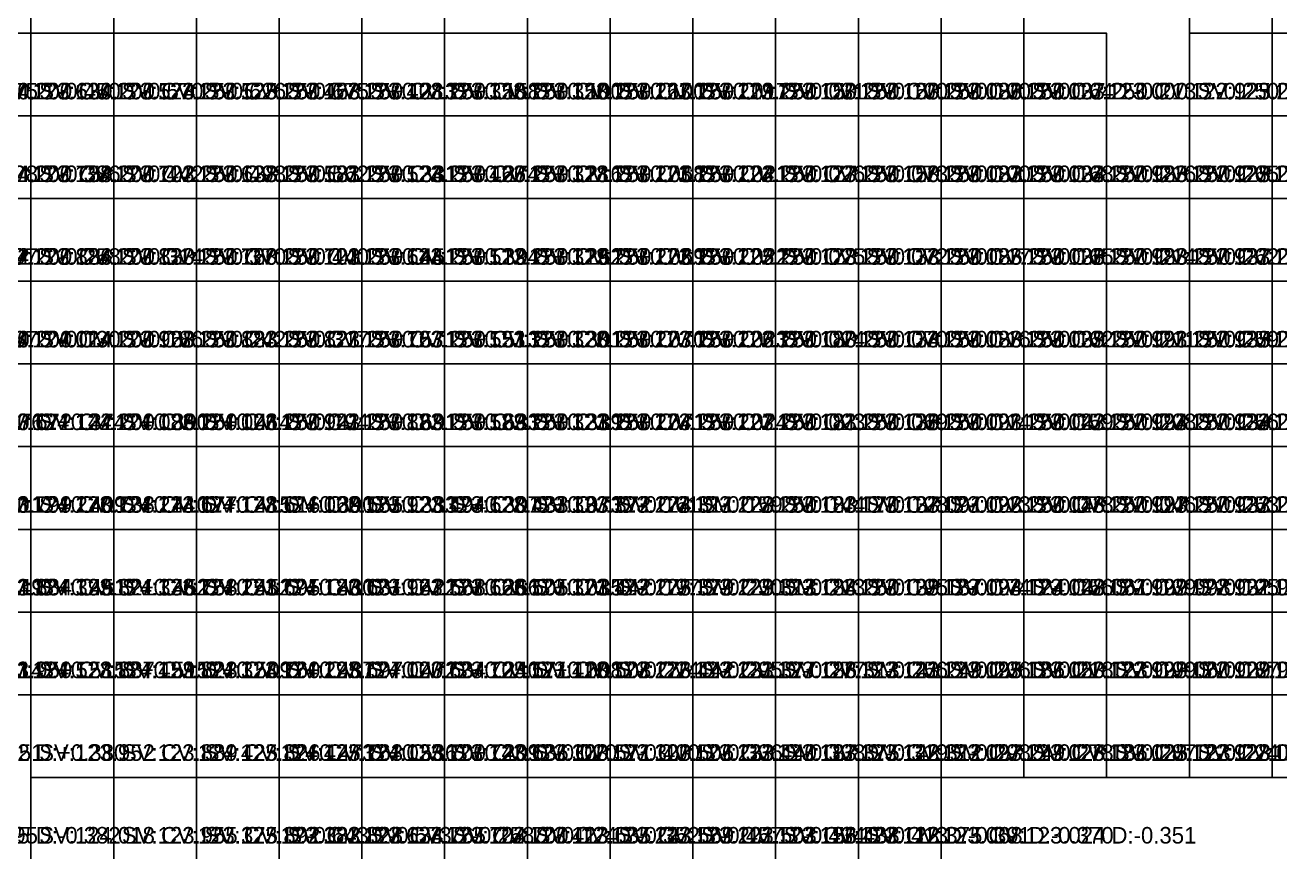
# Model space of a CAD drawing. Header units: metres. Extents: x 287857 to 287981, y 62957 to 63018.
# Drawn here: x 287953.85 to 287969.02, y 63000.93 to 63010.93 of the extents above; entities that cross this region are included whole.
import ezdxf

# ---------------------------------------------------------------- set-up
doc = ezdxf.new("R2010")
doc.units = ezdxf.units.M
for name, color, linetype, true_color in [('CORR-CUT', 7, 'Continuous', 0x3b82f6), ('CORR-DIFF-TXT', 7, 'Continuous', 0xffffff), ('CORR-FILL', 7, 'Continuous', 0xef4444)]:
    doc.layers.add(name, color=color, linetype=linetype, true_color=true_color)

msp = doc.modelspace()

# ---------------------------------------------------------------- linework, layer by layer
at = {"layer": 'CORR-CUT'}
for points in [[(287952.925, 63010.831, 124.2), (287953.925, 63010.831, 124.2), (287953.925, 63011.831, 124.2), (287952.925, 63011.831, 124.2), (287952.925, 63010.831, 124.2)], [(287953.925, 63010.831, 124.2), (287954.925, 63010.831, 124.2), (287954.925, 63011.831, 124.2), (287953.925, 63011.831, 124.2), (287953.925, 63010.831, 124.2)], [(287959.925, 63010.831, 123.25), (287960.925, 63010.831, 123.25), (287960.925, 63011.831, 123.25), (287959.925, 63011.831, 123.25), (287959.925, 63010.831, 123.25)], [(287960.925, 63010.831, 123.25), (287961.925, 63010.831, 123.25), (287961.925, 63011.831, 123.25), (287960.925, 63011.831, 123.25), (287960.925, 63010.831, 123.25)], [(287961.925, 63010.831, 123.25), (287962.925, 63010.831, 123.25), (287962.925, 63011.831, 123.25), (287961.925, 63011.831, 123.25), (287961.925, 63010.831, 123.25)], [(287962.925, 63010.831, 123.25), (287963.925, 63010.831, 123.25), (287963.925, 63011.831, 123.25), (287962.925, 63011.831, 123.25), (287962.925, 63010.831, 123.25)], [(287963.925, 63010.831, 123.25), (287964.925, 63010.831, 123.25), (287964.925, 63011.831, 123.25), (287963.925, 63011.831, 123.25), (287963.925, 63010.831, 123.25)], [(287964.925, 63010.831, 123.25), (287965.925, 63010.831, 123.25), (287965.925, 63011.831, 123.25), (287964.925, 63011.831, 123.25), (287964.925, 63010.831, 123.25)], [(287967.925, 63010.831, 123.25), (287968.925, 63010.831, 123.25), (287968.925, 63011.831, 123.25), (287967.925, 63011.831, 123.25), (287967.925, 63010.831, 123.25)], [(287968.925, 63010.831, 123.25), (287969.925, 63010.831, 123.25), (287969.925, 63011.831, 123.25), (287968.925, 63011.831, 123.25), (287968.925, 63010.831, 123.25)], [(287952.925, 63009.831, 124.2), (287953.925, 63009.831, 124.2), (287953.925, 63010.831, 124.2), (287952.925, 63010.831, 124.2), (287952.925, 63009.831, 124.2)], [(287953.925, 63009.831, 124.2), (287954.925, 63009.831, 124.2), (287954.925, 63010.831, 124.2), (287953.925, 63010.831, 124.2), (287953.925, 63009.831, 124.2)], [(287959.925, 63009.831, 123.25), (287960.925, 63009.831, 123.25), (287960.925, 63010.831, 123.25), (287959.925, 63010.831, 123.25), (287959.925, 63009.831, 123.25)], [(287960.925, 63009.831, 123.25), (287961.925, 63009.831, 123.25), (287961.925, 63010.831, 123.25), (287960.925, 63010.831, 123.25), (287960.925, 63009.831, 123.25)], [(287961.925, 63009.831, 123.25), (287962.925, 63009.831, 123.25), (287962.925, 63010.831, 123.25), (287961.925, 63010.831, 123.25), (287961.925, 63009.831, 123.25)], [(287962.925, 63009.831, 123.25), (287963.925, 63009.831, 123.25), (287963.925, 63010.831, 123.25), (287962.925, 63010.831, 123.25), (287962.925, 63009.831, 123.25)], [(287963.925, 63009.831, 123.25), (287964.925, 63009.831, 123.25), (287964.925, 63010.831, 123.25), (287963.925, 63010.831, 123.25), (287963.925, 63009.831, 123.25)], [(287964.925, 63009.831, 123.25), (287965.925, 63009.831, 123.25), (287965.925, 63010.831, 123.25), (287964.925, 63010.831, 123.25), (287964.925, 63009.831, 123.25)], [(287965.925, 63009.831, 123.25), (287966.925, 63009.831, 123.25), (287966.925, 63010.831, 123.25), (287965.925, 63010.831, 123.25), (287965.925, 63009.831, 123.25)], [(287967.925, 63009.831, 123.25), (287968.925, 63009.831, 123.25), (287968.925, 63010.831, 123.25), (287967.925, 63010.831, 123.25), (287967.925, 63009.831, 123.25)], [(287968.925, 63009.831, 123.25), (287969.925, 63009.831, 123.25), (287969.925, 63010.831, 123.25), (287968.925, 63010.831, 123.25), (287968.925, 63009.831, 123.25)], [(287952.925, 63008.831, 124.2), (287953.925, 63008.831, 124.2), (287953.925, 63009.831, 124.2), (287952.925, 63009.831, 124.2), (287952.925, 63008.831, 124.2)], [(287953.925, 63008.831, 124.2), (287954.925, 63008.831, 124.2), (287954.925, 63009.831, 124.2), (287953.925, 63009.831, 124.2), (287953.925, 63008.831, 124.2)], [(287959.925, 63008.831, 123.25), (287960.925, 63008.831, 123.25), (287960.925, 63009.831, 123.25), (287959.925, 63009.831, 123.25), (287959.925, 63008.831, 123.25)], [(287960.925, 63008.831, 123.25), (287961.925, 63008.831, 123.25), (287961.925, 63009.831, 123.25), (287960.925, 63009.831, 123.25), (287960.925, 63008.831, 123.25)], [(287961.925, 63008.831, 123.25), (287962.925, 63008.831, 123.25), (287962.925, 63009.831, 123.25), (287961.925, 63009.831, 123.25), (287961.925, 63008.831, 123.25)], [(287962.925, 63008.831, 123.25), (287963.925, 63008.831, 123.25), (287963.925, 63009.831, 123.25), (287962.925, 63009.831, 123.25), (287962.925, 63008.831, 123.25)], [(287963.925, 63008.831, 123.25), (287964.925, 63008.831, 123.25), (287964.925, 63009.831, 123.25), (287963.925, 63009.831, 123.25), (287963.925, 63008.831, 123.25)], [(287964.925, 63008.831, 123.25), (287965.925, 63008.831, 123.25), (287965.925, 63009.831, 123.25), (287964.925, 63009.831, 123.25), (287964.925, 63008.831, 123.25)], [(287965.925, 63008.831, 123.25), (287966.925, 63008.831, 123.25), (287966.925, 63009.831, 123.25), (287965.925, 63009.831, 123.25), (287965.925, 63008.831, 123.25)], [(287966.925, 63008.831, 123.25), (287967.925, 63008.831, 123.25), (287967.925, 63009.831, 123.25), (287966.925, 63009.831, 123.25), (287966.925, 63008.831, 123.25)], [(287967.925, 63008.831, 123.25), (287968.925, 63008.831, 123.25), (287968.925, 63009.831, 123.25), (287967.925, 63009.831, 123.25), (287967.925, 63008.831, 123.25)], [(287968.925, 63008.831, 123.25), (287969.925, 63008.831, 123.25), (287969.925, 63009.831, 123.25), (287968.925, 63009.831, 123.25), (287968.925, 63008.831, 123.25)], [(287952.925, 63007.831, 124.2), (287953.925, 63007.831, 124.2), (287953.925, 63008.831, 124.2), (287952.925, 63008.831, 124.2), (287952.925, 63007.831, 124.2)], [(287953.925, 63007.831, 124.2), (287954.925, 63007.831, 124.2), (287954.925, 63008.831, 124.2), (287953.925, 63008.831, 124.2), (287953.925, 63007.831, 124.2)], [(287959.925, 63007.831, 123.25), (287960.925, 63007.831, 123.25), (287960.925, 63008.831, 123.25), (287959.925, 63008.831, 123.25), (287959.925, 63007.831, 123.25)], [(287960.925, 63007.831, 123.25), (287961.925, 63007.831, 123.25), (287961.925, 63008.831, 123.25), (287960.925, 63008.831, 123.25), (287960.925, 63007.831, 123.25)], [(287961.925, 63007.831, 123.25), (287962.925, 63007.831, 123.25), (287962.925, 63008.831, 123.25), (287961.925, 63008.831, 123.25), (287961.925, 63007.831, 123.25)], [(287962.925, 63007.831, 123.25), (287963.925, 63007.831, 123.25), (287963.925, 63008.831, 123.25), (287962.925, 63008.831, 123.25), (287962.925, 63007.831, 123.25)], [(287963.925, 63007.831, 123.25), (287964.925, 63007.831, 123.25), (287964.925, 63008.831, 123.25), (287963.925, 63008.831, 123.25), (287963.925, 63007.831, 123.25)], [(287964.925, 63007.831, 123.25), (287965.925, 63007.831, 123.25), (287965.925, 63008.831, 123.25), (287964.925, 63008.831, 123.25), (287964.925, 63007.831, 123.25)], [(287965.925, 63007.831, 123.25), (287966.925, 63007.831, 123.25), (287966.925, 63008.831, 123.25), (287965.925, 63008.831, 123.25), (287965.925, 63007.831, 123.25)], [(287966.925, 63007.831, 123.25), (287967.925, 63007.831, 123.25), (287967.925, 63008.831, 123.25), (287966.925, 63008.831, 123.25), (287966.925, 63007.831, 123.25)], [(287967.925, 63007.831, 123.25), (287968.925, 63007.831, 123.25), (287968.925, 63008.831, 123.25), (287967.925, 63008.831, 123.25), (287967.925, 63007.831, 123.25)], [(287968.925, 63007.831, 123.25), (287969.925, 63007.831, 123.25), (287969.925, 63008.831, 123.25), (287968.925, 63008.831, 123.25), (287968.925, 63007.831, 123.25)], [(287952.925, 63006.831, 124.2), (287953.925, 63006.831, 124.2), (287953.925, 63007.831, 124.2), (287952.925, 63007.831, 124.2), (287952.925, 63006.831, 124.2)], [(287953.925, 63006.831, 124.2), (287954.925, 63006.831, 124.2), (287954.925, 63007.831, 124.2), (287953.925, 63007.831, 124.2), (287953.925, 63006.831, 124.2)], [(287959.925, 63006.831, 123.25), (287960.925, 63006.831, 123.25), (287960.925, 63007.831, 123.25), (287959.925, 63007.831, 123.25), (287959.925, 63006.831, 123.25)], [(287960.925, 63006.831, 123.25), (287961.925, 63006.831, 123.25), (287961.925, 63007.831, 123.25), (287960.925, 63007.831, 123.25), (287960.925, 63006.831, 123.25)], [(287961.925, 63006.831, 123.25), (287962.925, 63006.831, 123.25), (287962.925, 63007.831, 123.25), (287961.925, 63007.831, 123.25), (287961.925, 63006.831, 123.25)], [(287962.925, 63006.831, 123.25), (287963.925, 63006.831, 123.25), (287963.925, 63007.831, 123.25), (287962.925, 63007.831, 123.25), (287962.925, 63006.831, 123.25)], [(287963.925, 63006.831, 123.25), (287964.925, 63006.831, 123.25), (287964.925, 63007.831, 123.25), (287963.925, 63007.831, 123.25), (287963.925, 63006.831, 123.25)], [(287964.925, 63006.831, 123.25), (287965.925, 63006.831, 123.25), (287965.925, 63007.831, 123.25), (287964.925, 63007.831, 123.25), (287964.925, 63006.831, 123.25)], [(287965.925, 63006.831, 123.25), (287966.925, 63006.831, 123.25), (287966.925, 63007.831, 123.25), (287965.925, 63007.831, 123.25), (287965.925, 63006.831, 123.25)], [(287966.925, 63006.831, 123.25), (287967.925, 63006.831, 123.25), (287967.925, 63007.831, 123.25), (287966.925, 63007.831, 123.25), (287966.925, 63006.831, 123.25)], [(287967.925, 63006.831, 123.25), (287968.925, 63006.831, 123.25), (287968.925, 63007.831, 123.25), (287967.925, 63007.831, 123.25), (287967.925, 63006.831, 123.25)], [(287968.925, 63006.831, 123.25), (287969.925, 63006.831, 123.25), (287969.925, 63007.831, 123.25), (287968.925, 63007.831, 123.25), (287968.925, 63006.831, 123.25)], [(287953.925, 63005.831, 124.2), (287954.925, 63005.831, 124.2), (287954.925, 63006.831, 124.2), (287953.925, 63006.831, 124.2), (287953.925, 63005.831, 124.2)], [(287959.925, 63005.831, 123.25), (287960.925, 63005.831, 123.25), (287960.925, 63006.831, 123.25), (287959.925, 63006.831, 123.25), (287959.925, 63005.831, 123.25)], [(287960.925, 63005.831, 123.25), (287961.925, 63005.831, 123.25), (287961.925, 63006.831, 123.25), (287960.925, 63006.831, 123.25), (287960.925, 63005.831, 123.25)], [(287961.925, 63005.831, 123.25), (287962.925, 63005.831, 123.25), (287962.925, 63006.831, 123.25), (287961.925, 63006.831, 123.25), (287961.925, 63005.831, 123.25)], [(287962.925, 63005.831, 123.25), (287963.925, 63005.831, 123.25), (287963.925, 63006.831, 123.25), (287962.925, 63006.831, 123.25), (287962.925, 63005.831, 123.25)], [(287963.925, 63005.831, 123.25), (287964.925, 63005.831, 123.25), (287964.925, 63006.831, 123.25), (287963.925, 63006.831, 123.25), (287963.925, 63005.831, 123.25)], [(287964.925, 63005.831, 123.25), (287965.925, 63005.831, 123.25), (287965.925, 63006.831, 123.25), (287964.925, 63006.831, 123.25), (287964.925, 63005.831, 123.25)], [(287965.925, 63005.831, 123.25), (287966.925, 63005.831, 123.25), (287966.925, 63006.831, 123.25), (287965.925, 63006.831, 123.25), (287965.925, 63005.831, 123.25)], [(287966.925, 63005.831, 123.25), (287967.925, 63005.831, 123.25), (287967.925, 63006.831, 123.25), (287966.925, 63006.831, 123.25), (287966.925, 63005.831, 123.25)], [(287967.925, 63005.831, 123.25), (287968.925, 63005.831, 123.25), (287968.925, 63006.831, 123.25), (287967.925, 63006.831, 123.25), (287967.925, 63005.831, 123.25)], [(287968.925, 63005.831, 123.25), (287969.925, 63005.831, 123.25), (287969.925, 63006.831, 123.25), (287968.925, 63006.831, 123.25), (287968.925, 63005.831, 123.25)], [(287957.925, 63004.831, 123.494), (287958.925, 63004.831, 123.494), (287958.925, 63005.831, 123.494), (287957.925, 63005.831, 123.494), (287957.925, 63004.831, 123.494)], [(287958.925, 63004.831, 123.433), (287959.925, 63004.831, 123.433), (287959.925, 63005.831, 123.433), (287958.925, 63005.831, 123.433), (287958.925, 63004.831, 123.433)], [(287959.925, 63004.831, 123.372), (287960.925, 63004.831, 123.372), (287960.925, 63005.831, 123.372), (287959.925, 63005.831, 123.372), (287959.925, 63004.831, 123.372)], [(287960.925, 63004.831, 123.311), (287961.925, 63004.831, 123.311), (287961.925, 63005.831, 123.311), (287960.925, 63005.831, 123.311), (287960.925, 63004.831, 123.311)], [(287961.925, 63004.831, 123.25), (287962.925, 63004.831, 123.25), (287962.925, 63005.831, 123.25), (287961.925, 63005.831, 123.25), (287961.925, 63004.831, 123.25)], [(287962.925, 63004.831, 123.17), (287963.925, 63004.831, 123.17), (287963.925, 63005.831, 123.17), (287962.925, 63005.831, 123.17), (287962.925, 63004.831, 123.17)], [(287963.925, 63004.831, 123.091), (287964.925, 63004.831, 123.091), (287964.925, 63005.831, 123.091), (287963.925, 63005.831, 123.091), (287963.925, 63004.831, 123.091)], [(287964.925, 63004.831, 123.25), (287965.925, 63004.831, 123.25), (287965.925, 63005.831, 123.25), (287964.925, 63005.831, 123.25), (287964.925, 63004.831, 123.25)], [(287965.925, 63004.831, 123.25), (287966.925, 63004.831, 123.25), (287966.925, 63005.831, 123.25), (287965.925, 63005.831, 123.25), (287965.925, 63004.831, 123.25)], [(287966.925, 63004.831, 123.25), (287967.925, 63004.831, 123.25), (287967.925, 63005.831, 123.25), (287966.925, 63005.831, 123.25), (287966.925, 63004.831, 123.25)], [(287967.925, 63004.831, 123.25), (287968.925, 63004.831, 123.25), (287968.925, 63005.831, 123.25), (287967.925, 63005.831, 123.25), (287967.925, 63004.831, 123.25)], [(287968.925, 63004.831, 123.25), (287969.925, 63004.831, 123.25), (287969.925, 63005.831, 123.25), (287968.925, 63005.831, 123.25), (287968.925, 63004.831, 123.25)], [(287957.925, 63003.831, 123.568), (287958.925, 63003.831, 123.568), (287958.925, 63004.831, 123.568), (287957.925, 63004.831, 123.568), (287957.925, 63003.831, 123.568)], [(287958.925, 63003.831, 123.505), (287959.925, 63003.831, 123.505), (287959.925, 63004.831, 123.505), (287958.925, 63004.831, 123.505), (287958.925, 63003.831, 123.505)], [(287959.925, 63003.831, 123.442), (287960.925, 63003.831, 123.442), (287960.925, 63004.831, 123.442), (287959.925, 63004.831, 123.442), (287959.925, 63003.831, 123.442)], [(287960.925, 63003.831, 123.379), (287961.925, 63003.831, 123.379), (287961.925, 63004.831, 123.379), (287960.925, 63004.831, 123.379), (287960.925, 63003.831, 123.379)], [(287961.925, 63003.831, 123.313), (287962.925, 63003.831, 123.313), (287962.925, 63004.831, 123.313), (287961.925, 63004.831, 123.313), (287961.925, 63003.831, 123.313)], [(287962.925, 63003.831, 123.25), (287963.925, 63003.831, 123.25), (287963.925, 63004.831, 123.25), (287962.925, 63004.831, 123.25), (287962.925, 63003.831, 123.25)], [(287963.925, 63003.831, 123.187), (287964.925, 63003.831, 123.187), (287964.925, 63004.831, 123.187), (287963.925, 63004.831, 123.187), (287963.925, 63003.831, 123.187)], [(287964.925, 63003.831, 123.124), (287965.925, 63003.831, 123.124), (287965.925, 63004.831, 123.124), (287964.925, 63004.831, 123.124), (287964.925, 63003.831, 123.124)], [(287965.925, 63003.831, 123.061), (287966.925, 63003.831, 123.061), (287966.925, 63004.831, 123.061), (287965.925, 63004.831, 123.061), (287965.925, 63003.831, 123.061)], [(287966.925, 63003.831, 122.998), (287967.925, 63003.831, 122.998), (287967.925, 63004.831, 122.998), (287966.925, 63004.831, 122.998), (287966.925, 63003.831, 122.998)], [(287967.925, 63003.831, 122.934), (287968.925, 63003.831, 122.934), (287968.925, 63004.831, 122.934), (287967.925, 63004.831, 122.934), (287967.925, 63003.831, 122.934)], [(287968.925, 63003.831, 122.871), (287969.925, 63003.831, 122.871), (287969.925, 63004.831, 122.871), (287968.925, 63004.831, 122.871), (287968.925, 63003.831, 122.871)], [(287957.925, 63002.831, 123.634), (287958.925, 63002.831, 123.634), (287958.925, 63003.831, 123.634), (287957.925, 63003.831, 123.634), (287957.925, 63002.831, 123.634)], [(287958.925, 63002.831, 123.571), (287959.925, 63002.831, 123.571), (287959.925, 63003.831, 123.571), (287958.925, 63003.831, 123.571), (287958.925, 63002.831, 123.571)], [(287959.925, 63002.831, 123.508), (287960.925, 63002.831, 123.508), (287960.925, 63003.831, 123.508), (287959.925, 63003.831, 123.508), (287959.925, 63002.831, 123.508)], [(287960.925, 63002.831, 123.442), (287961.925, 63002.831, 123.442), (287961.925, 63003.831, 123.442), (287960.925, 63003.831, 123.442), (287960.925, 63002.831, 123.442)], [(287961.925, 63002.831, 123.377), (287962.925, 63002.831, 123.377), (287962.925, 63003.831, 123.377), (287961.925, 63003.831, 123.377), (287961.925, 63002.831, 123.377)], [(287962.925, 63002.831, 123.313), (287963.925, 63002.831, 123.313), (287963.925, 63003.831, 123.313), (287962.925, 63003.831, 123.313), (287962.925, 63002.831, 123.313)], [(287963.925, 63002.831, 123.249), (287964.925, 63002.831, 123.249), (287964.925, 63003.831, 123.249), (287963.925, 63003.831, 123.249), (287963.925, 63002.831, 123.249)], [(287964.925, 63002.831, 123.186), (287965.925, 63002.831, 123.186), (287965.925, 63003.831, 123.186), (287964.925, 63003.831, 123.186), (287964.925, 63002.831, 123.186)], [(287965.925, 63002.831, 123.123), (287966.925, 63002.831, 123.123), (287966.925, 63003.831, 123.123), (287965.925, 63003.831, 123.123), (287965.925, 63002.831, 123.123)], [(287966.925, 63002.831, 123.06), (287967.925, 63002.831, 123.06), (287967.925, 63003.831, 123.06), (287966.925, 63003.831, 123.06), (287966.925, 63002.831, 123.06)], [(287967.925, 63002.831, 122.997), (287968.925, 63002.831, 122.997), (287968.925, 63003.831, 122.997), (287967.925, 63003.831, 122.997), (287967.925, 63002.831, 122.997)], [(287968.925, 63002.831, 122.934), (287969.925, 63002.831, 122.934), (287969.925, 63003.831, 122.934), (287968.925, 63003.831, 122.934), (287968.925, 63002.831, 122.934)], [(287956.925, 63001.831, 123.763), (287957.925, 63001.831, 123.763), (287957.925, 63002.831, 123.763), (287956.925, 63002.831, 123.763), (287956.925, 63001.831, 123.763)], [(287957.925, 63001.831, 123.7), (287958.925, 63001.831, 123.7), (287958.925, 63002.831, 123.7), (287957.925, 63002.831, 123.7), (287957.925, 63001.831, 123.7)], [(287958.925, 63001.831, 123.636), (287959.925, 63001.831, 123.636), (287959.925, 63002.831, 123.636), (287958.925, 63002.831, 123.636), (287958.925, 63001.831, 123.636)], [(287959.925, 63001.831, 123.571), (287960.925, 63001.831, 123.571), (287960.925, 63002.831, 123.571), (287959.925, 63002.831, 123.571), (287959.925, 63001.831, 123.571)], [(287960.925, 63001.831, 123.506), (287961.925, 63001.831, 123.506), (287961.925, 63002.831, 123.506), (287960.925, 63002.831, 123.506), (287960.925, 63001.831, 123.506)], [(287961.925, 63001.831, 123.44), (287962.925, 63001.831, 123.44), (287962.925, 63002.831, 123.44), (287961.925, 63002.831, 123.44), (287961.925, 63001.831, 123.44)], [(287962.925, 63001.831, 123.375), (287963.925, 63001.831, 123.375), (287963.925, 63002.831, 123.375), (287962.925, 63002.831, 123.375), (287962.925, 63001.831, 123.375)], [(287963.925, 63001.831, 123.312), (287964.925, 63001.831, 123.312), (287964.925, 63002.831, 123.312), (287963.925, 63002.831, 123.312), (287963.925, 63001.831, 123.312)], [(287964.925, 63001.831, 123.249), (287965.925, 63001.831, 123.249), (287965.925, 63002.831, 123.249), (287964.925, 63002.831, 123.249), (287964.925, 63001.831, 123.249)], [(287965.925, 63001.831, 123.186), (287966.925, 63001.831, 123.186), (287966.925, 63002.831, 123.186), (287965.925, 63002.831, 123.186), (287965.925, 63001.831, 123.186)], [(287966.925, 63001.831, 123.123), (287967.925, 63001.831, 123.123), (287967.925, 63002.831, 123.123), (287966.925, 63002.831, 123.123), (287966.925, 63001.831, 123.123)], [(287967.925, 63001.831, 123.06), (287968.925, 63001.831, 123.06), (287968.925, 63002.831, 123.06), (287967.925, 63002.831, 123.06), (287967.925, 63001.831, 123.06)], [(287968.925, 63001.831, 122.997), (287969.925, 63001.831, 122.997), (287969.925, 63002.831, 122.997), (287968.925, 63002.831, 122.997), (287968.925, 63001.831, 122.997)], [(287953.925, 63000.831, 124.018), (287954.925, 63000.831, 124.018), (287954.925, 63001.831, 124.018), (287953.925, 63001.831, 124.018), (287953.925, 63000.831, 124.018)], [(287954.925, 63000.831, 123.955), (287955.925, 63000.831, 123.955), (287955.925, 63001.831, 123.955), (287954.925, 63001.831, 123.955), (287954.925, 63000.831, 123.955)], [(287955.925, 63000.831, 123.892), (287956.925, 63000.831, 123.892), (287956.925, 63001.831, 123.892), (287955.925, 63001.831, 123.892), (287955.925, 63000.831, 123.892)], [(287956.925, 63000.831, 123.828), (287957.925, 63000.831, 123.828), (287957.925, 63001.831, 123.828), (287956.925, 63001.831, 123.828), (287956.925, 63000.831, 123.828)], [(287957.925, 63000.831, 123.765), (287958.925, 63000.831, 123.765), (287958.925, 63001.831, 123.765), (287957.925, 63001.831, 123.765), (287957.925, 63000.831, 123.765)], [(287958.925, 63000.831, 123.7), (287959.925, 63000.831, 123.7), (287959.925, 63001.831, 123.7), (287958.925, 63001.831, 123.7), (287958.925, 63000.831, 123.7)], [(287959.925, 63000.831, 123.635), (287960.925, 63000.831, 123.635), (287960.925, 63001.831, 123.635), (287959.925, 63001.831, 123.635), (287959.925, 63000.831, 123.635)], [(287960.925, 63000.831, 123.569), (287961.925, 63000.831, 123.569), (287961.925, 63001.831, 123.569), (287960.925, 63001.831, 123.569), (287960.925, 63000.831, 123.569)], [(287961.925, 63000.831, 123.503), (287962.925, 63000.831, 123.503), (287962.925, 63001.831, 123.503), (287961.925, 63001.831, 123.503), (287961.925, 63000.831, 123.503)], [(287962.925, 63000.831, 123.438), (287963.925, 63000.831, 123.438), (287963.925, 63001.831, 123.438), (287962.925, 63001.831, 123.438), (287962.925, 63000.831, 123.438)], [(287963.925, 63000.831, 123.375), (287964.925, 63000.831, 123.375), (287964.925, 63001.831, 123.375), (287963.925, 63001.831, 123.375), (287963.925, 63000.831, 123.375)]]:
    msp.add_polyline3d(points, dxfattribs=at)
at = {"layer": 'CORR-FILL'}
for points in [[(287954.925, 63010.831, 123.25), (287955.925, 63010.831, 123.25), (287955.925, 63011.831, 123.25), (287954.925, 63011.831, 123.25), (287954.925, 63010.831, 123.25)], [(287955.925, 63010.831, 123.25), (287956.925, 63010.831, 123.25), (287956.925, 63011.831, 123.25), (287955.925, 63011.831, 123.25), (287955.925, 63010.831, 123.25)], [(287956.925, 63010.831, 123.25), (287957.925, 63010.831, 123.25), (287957.925, 63011.831, 123.25), (287956.925, 63011.831, 123.25), (287956.925, 63010.831, 123.25)], [(287957.925, 63010.831, 123.25), (287958.925, 63010.831, 123.25), (287958.925, 63011.831, 123.25), (287957.925, 63011.831, 123.25), (287957.925, 63010.831, 123.25)], [(287958.925, 63010.831, 123.25), (287959.925, 63010.831, 123.25), (287959.925, 63011.831, 123.25), (287958.925, 63011.831, 123.25), (287958.925, 63010.831, 123.25)], [(287954.925, 63009.831, 123.25), (287955.925, 63009.831, 123.25), (287955.925, 63010.831, 123.25), (287954.925, 63010.831, 123.25), (287954.925, 63009.831, 123.25)], [(287955.925, 63009.831, 123.25), (287956.925, 63009.831, 123.25), (287956.925, 63010.831, 123.25), (287955.925, 63010.831, 123.25), (287955.925, 63009.831, 123.25)], [(287956.925, 63009.831, 123.25), (287957.925, 63009.831, 123.25), (287957.925, 63010.831, 123.25), (287956.925, 63010.831, 123.25), (287956.925, 63009.831, 123.25)], [(287957.925, 63009.831, 123.25), (287958.925, 63009.831, 123.25), (287958.925, 63010.831, 123.25), (287957.925, 63010.831, 123.25), (287957.925, 63009.831, 123.25)], [(287958.925, 63009.831, 123.25), (287959.925, 63009.831, 123.25), (287959.925, 63010.831, 123.25), (287958.925, 63010.831, 123.25), (287958.925, 63009.831, 123.25)], [(287954.925, 63008.831, 123.25), (287955.925, 63008.831, 123.25), (287955.925, 63009.831, 123.25), (287954.925, 63009.831, 123.25), (287954.925, 63008.831, 123.25)], [(287955.925, 63008.831, 123.25), (287956.925, 63008.831, 123.25), (287956.925, 63009.831, 123.25), (287955.925, 63009.831, 123.25), (287955.925, 63008.831, 123.25)], [(287956.925, 63008.831, 123.25), (287957.925, 63008.831, 123.25), (287957.925, 63009.831, 123.25), (287956.925, 63009.831, 123.25), (287956.925, 63008.831, 123.25)], [(287957.925, 63008.831, 123.25), (287958.925, 63008.831, 123.25), (287958.925, 63009.831, 123.25), (287957.925, 63009.831, 123.25), (287957.925, 63008.831, 123.25)], [(287958.925, 63008.831, 123.25), (287959.925, 63008.831, 123.25), (287959.925, 63009.831, 123.25), (287958.925, 63009.831, 123.25), (287958.925, 63008.831, 123.25)], [(287954.925, 63007.831, 123.25), (287955.925, 63007.831, 123.25), (287955.925, 63008.831, 123.25), (287954.925, 63008.831, 123.25), (287954.925, 63007.831, 123.25)], [(287955.925, 63007.831, 123.25), (287956.925, 63007.831, 123.25), (287956.925, 63008.831, 123.25), (287955.925, 63008.831, 123.25), (287955.925, 63007.831, 123.25)], [(287956.925, 63007.831, 123.25), (287957.925, 63007.831, 123.25), (287957.925, 63008.831, 123.25), (287956.925, 63008.831, 123.25), (287956.925, 63007.831, 123.25)], [(287957.925, 63007.831, 123.25), (287958.925, 63007.831, 123.25), (287958.925, 63008.831, 123.25), (287957.925, 63008.831, 123.25), (287957.925, 63007.831, 123.25)], [(287958.925, 63007.831, 123.25), (287959.925, 63007.831, 123.25), (287959.925, 63008.831, 123.25), (287958.925, 63008.831, 123.25), (287958.925, 63007.831, 123.25)], [(287954.925, 63006.831, 123.25), (287955.925, 63006.831, 123.25), (287955.925, 63007.831, 123.25), (287954.925, 63007.831, 123.25), (287954.925, 63006.831, 123.25)], [(287955.925, 63006.831, 123.25), (287956.925, 63006.831, 123.25), (287956.925, 63007.831, 123.25), (287955.925, 63007.831, 123.25), (287955.925, 63006.831, 123.25)], [(287956.925, 63006.831, 123.25), (287957.925, 63006.831, 123.25), (287957.925, 63007.831, 123.25), (287956.925, 63007.831, 123.25), (287956.925, 63006.831, 123.25)], [(287957.925, 63006.831, 123.25), (287958.925, 63006.831, 123.25), (287958.925, 63007.831, 123.25), (287957.925, 63007.831, 123.25), (287957.925, 63006.831, 123.25)], [(287958.925, 63006.831, 123.25), (287959.925, 63006.831, 123.25), (287959.925, 63007.831, 123.25), (287958.925, 63007.831, 123.25), (287958.925, 63006.831, 123.25)], [(287952.925, 63005.831, 123.672), (287953.925, 63005.831, 123.672), (287953.925, 63006.831, 123.672), (287952.925, 63006.831, 123.672), (287952.925, 63005.831, 123.672)], [(287954.925, 63005.831, 123.25), (287955.925, 63005.831, 123.25), (287955.925, 63006.831, 123.25), (287954.925, 63006.831, 123.25), (287954.925, 63005.831, 123.25)], [(287955.925, 63005.831, 123.25), (287956.925, 63005.831, 123.25), (287956.925, 63006.831, 123.25), (287955.925, 63006.831, 123.25), (287955.925, 63005.831, 123.25)], [(287956.925, 63005.831, 123.25), (287957.925, 63005.831, 123.25), (287957.925, 63006.831, 123.25), (287956.925, 63006.831, 123.25), (287956.925, 63005.831, 123.25)], [(287957.925, 63005.831, 123.25), (287958.925, 63005.831, 123.25), (287958.925, 63006.831, 123.25), (287957.925, 63006.831, 123.25), (287957.925, 63005.831, 123.25)], [(287958.925, 63005.831, 123.25), (287959.925, 63005.831, 123.25), (287959.925, 63006.831, 123.25), (287958.925, 63006.831, 123.25), (287958.925, 63005.831, 123.25)], [(287952.925, 63004.831, 123.799), (287953.925, 63004.831, 123.799), (287953.925, 63005.831, 123.799), (287952.925, 63005.831, 123.799), (287952.925, 63004.831, 123.799)], [(287953.925, 63004.831, 123.738), (287954.925, 63004.831, 123.738), (287954.925, 63005.831, 123.738), (287953.925, 63005.831, 123.738), (287953.925, 63004.831, 123.738)], [(287954.925, 63004.831, 123.677), (287955.925, 63004.831, 123.677), (287955.925, 63005.831, 123.677), (287954.925, 63005.831, 123.677), (287954.925, 63004.831, 123.677)], [(287955.925, 63004.831, 123.616), (287956.925, 63004.831, 123.616), (287956.925, 63005.831, 123.616), (287955.925, 63005.831, 123.616), (287955.925, 63004.831, 123.616)], [(287956.925, 63004.831, 123.555), (287957.925, 63004.831, 123.555), (287957.925, 63005.831, 123.555), (287956.925, 63005.831, 123.555), (287956.925, 63004.831, 123.555)], [(287952.925, 63003.831, 123.884), (287953.925, 63003.831, 123.884), (287953.925, 63004.831, 123.884), (287952.925, 63004.831, 123.884), (287952.925, 63003.831, 123.884)], [(287953.925, 63003.831, 123.821), (287954.925, 63003.831, 123.821), (287954.925, 63004.831, 123.821), (287953.925, 63004.831, 123.821), (287953.925, 63003.831, 123.821)], [(287954.925, 63003.831, 123.758), (287955.925, 63003.831, 123.758), (287955.925, 63004.831, 123.758), (287954.925, 63004.831, 123.758), (287954.925, 63003.831, 123.758)], [(287955.925, 63003.831, 123.695), (287956.925, 63003.831, 123.695), (287956.925, 63004.831, 123.695), (287955.925, 63004.831, 123.695), (287955.925, 63003.831, 123.695)], [(287956.925, 63003.831, 123.631), (287957.925, 63003.831, 123.631), (287957.925, 63004.831, 123.631), (287956.925, 63004.831, 123.631), (287956.925, 63003.831, 123.631)], [(287952.925, 63002.831, 123.95), (287953.925, 63002.831, 123.95), (287953.925, 63003.831, 123.95), (287952.925, 63003.831, 123.95), (287952.925, 63002.831, 123.95)], [(287953.925, 63002.831, 123.887), (287954.925, 63002.831, 123.887), (287954.925, 63003.831, 123.887), (287953.925, 63003.831, 123.887), (287953.925, 63002.831, 123.887)], [(287954.925, 63002.831, 123.823), (287955.925, 63002.831, 123.823), (287955.925, 63003.831, 123.823), (287954.925, 63003.831, 123.823), (287954.925, 63002.831, 123.823)], [(287955.925, 63002.831, 123.76), (287956.925, 63002.831, 123.76), (287956.925, 63003.831, 123.76), (287955.925, 63003.831, 123.76), (287955.925, 63002.831, 123.76)], [(287956.925, 63002.831, 123.697), (287957.925, 63002.831, 123.697), (287957.925, 63003.831, 123.697), (287956.925, 63003.831, 123.697), (287956.925, 63002.831, 123.697)], [(287953.925, 63001.831, 123.952), (287954.925, 63001.831, 123.952), (287954.925, 63002.831, 123.952), (287953.925, 63002.831, 123.952), (287953.925, 63001.831, 123.952)], [(287954.925, 63001.831, 123.889), (287955.925, 63001.831, 123.889), (287955.925, 63002.831, 123.889), (287954.925, 63002.831, 123.889), (287954.925, 63001.831, 123.889)], [(287955.925, 63001.831, 123.826), (287956.925, 63001.831, 123.826), (287956.925, 63002.831, 123.826), (287955.925, 63002.831, 123.826), (287955.925, 63001.831, 123.826)]]:
    msp.add_polyline3d(points, dxfattribs=at)

# ---------------------------------------------------------------- texts
at = {"layer": 'CORR-DIFF-TXT'}
for s, p in [('SV:124.200 CV:123.725 D:-0.475', (287950.025, 63010.031, 124.2)), ('SV:124.200 CV:123.750 D:-0.450', (287951.025, 63010.031, 124.2)), ('SV:124.200 CV:123.630 D:-0.570', (287952.025, 63010.031, 124.2)), ('SV:124.200 CV:123.574 D:-0.626', (287953.025, 63010.031, 124.2)), ('SV:124.200 CV:123.525 D:-0.675', (287954.025, 63010.031, 124.2)), ('SV:123.250 CV:123.463 D:+0.213', (287955.025, 63010.031, 123.25)), ('SV:123.250 CV:123.408 D:+0.158', (287956.025, 63010.031, 123.25)), ('SV:123.250 CV:123.350 D:+0.100', (287957.025, 63010.031, 123.25)), ('SV:123.250 CV:123.350 D:+0.100', (287958.025, 63010.031, 123.25)), ('SV:123.250 CV:123.267 D:+0.017', (287959.025, 63010.031, 123.25)), ('SV:123.250 CV:123.219 D:-0.031', (287960.025, 63010.031, 123.25)), ('SV:123.250 CV:123.150 D:-0.100', (287961.025, 63010.031, 123.25)), ('SV:123.250 CV:123.150 D:-0.100', (287962.025, 63010.031, 123.25)), ('SV:123.250 CV:123.086 D:-0.164', (287963.025, 63010.031, 123.25)), ('SV:123.250 CV:123.037 D:-0.213', (287964.025, 63010.031, 123.25)), ('SV:123.250 CV:123.000 D:-0.250', (287965.025, 63010.031, 123.25)), ('SV:123.250 CV:122.925 D:-0.325', (287966.025, 63010.031, 123.25)), ('SV:123.250 CV:122.850 D:-0.400', (287968.025, 63010.031, 123.25)), ('SV:124.200 CV:123.872 D:-0.328', (287950.025, 63009.031, 124.2)), ('SV:124.200 CV:123.814 D:-0.386', (287951.025, 63009.031, 124.2)), ('SV:124.200 CV:123.758 D:-0.442', (287952.025, 63009.031, 124.2)), ('SV:124.200 CV:123.702 D:-0.498', (287953.025, 63009.031, 124.2)), ('SV:124.200 CV:123.638 D:-0.562', (287954.025, 63009.031, 124.2)), ('SV:123.250 CV:123.581 D:+0.331', (287955.025, 63009.031, 123.25)), ('SV:123.250 CV:123.524 D:+0.274', (287956.025, 63009.031, 123.25)), ('SV:123.250 CV:123.466 D:+0.216', (287957.025, 63009.031, 123.25)), ('SV:123.250 CV:123.318 D:+0.068', (287958.025, 63009.031, 123.25)), ('SV:123.250 CV:123.271 D:+0.021', (287959.025, 63009.031, 123.25)), ('SV:123.250 CV:123.224 D:-0.026', (287960.025, 63009.031, 123.25)), ('SV:123.250 CV:123.177 D:-0.073', (287961.025, 63009.031, 123.25)), ('SV:123.250 CV:123.150 D:-0.100', (287962.025, 63009.031, 123.25)), ('SV:123.250 CV:123.082 D:-0.168', (287963.025, 63009.031, 123.25)), ('SV:123.250 CV:123.034 D:-0.216', (287964.025, 63009.031, 123.25)), ('SV:123.250 CV:122.985 D:-0.265', (287965.025, 63009.031, 123.25)), ('SV:123.250 CV:122.925 D:-0.325', (287966.025, 63009.031, 123.25)), ('SV:123.250 CV:122.887 D:-0.363', (287967.025, 63009.031, 123.25)), ('SV:123.250 CV:122.846 D:-0.404', (287968.025, 63009.031, 123.25)), ('SV:124.200 CV:124.003 D:-0.197', (287950.025, 63008.031, 124.2)), ('SV:124.200 CV:123.942 D:-0.258', (287951.025, 63008.031, 124.2)), ('SV:124.200 CV:123.886 D:-0.314', (287952.025, 63008.031, 124.2)), ('SV:124.200 CV:123.830 D:-0.370', (287953.025, 63008.031, 124.2)), ('SV:124.200 CV:123.760 D:-0.440', (287954.025, 63008.031, 124.2)), ('SV:123.250 CV:123.701 D:+0.451', (287955.025, 63008.031, 123.25)), ('SV:123.250 CV:123.644 D:+0.394', (287956.025, 63008.031, 123.25)), ('SV:123.250 CV:123.512 D:+0.262', (287957.025, 63008.031, 123.25)), ('SV:123.250 CV:123.319 D:+0.069', (287958.025, 63008.031, 123.25)), ('SV:123.250 CV:123.272 D:+0.022', (287959.025, 63008.031, 123.25)), ('SV:123.250 CV:123.225 D:-0.025', (287960.025, 63008.031, 123.25)), ('SV:123.250 CV:123.178 D:-0.072', (287961.025, 63008.031, 123.25)), ('SV:123.250 CV:123.133 D:-0.117', (287962.025, 63008.031, 123.25)), ('SV:123.250 CV:123.085 D:-0.165', (287963.025, 63008.031, 123.25)), ('SV:123.250 CV:123.036 D:-0.214', (287964.025, 63008.031, 123.25)), ('SV:123.250 CV:122.988 D:-0.262', (287965.025, 63008.031, 123.25)), ('SV:123.250 CV:122.937 D:-0.313', (287966.025, 63008.031, 123.25)), ('SV:123.250 CV:122.877 D:-0.373', (287967.025, 63008.031, 123.25)), ('SV:123.250 CV:122.836 D:-0.414', (287968.025, 63008.031, 123.25)), ('SV:124.200 CV:124.133 D:-0.067', (287950.025, 63007.031, 124.2)), ('SV:124.200 CV:124.070 D:-0.130', (287951.025, 63007.031, 124.2)), ('SV:124.200 CV:124.014 D:-0.186', (287952.025, 63007.031, 124.2)), ('SV:124.200 CV:123.958 D:-0.242', (287953.025, 63007.031, 124.2)), ('SV:124.200 CV:123.883 D:-0.317', (287954.025, 63007.031, 124.2)), ('SV:123.250 CV:123.821 D:+0.571', (287955.025, 63007.031, 123.25)), ('SV:123.250 CV:123.763 D:+0.513', (287956.025, 63007.031, 123.25)), ('SV:123.250 CV:123.551 D:+0.301', (287957.025, 63007.031, 123.25)), ('SV:123.250 CV:123.320 D:+0.070', (287958.025, 63007.031, 123.25)), ('SV:123.250 CV:123.273 D:+0.023', (287959.025, 63007.031, 123.25)), ('SV:123.250 CV:123.226 D:-0.024', (287960.025, 63007.031, 123.25)), ('SV:123.250 CV:123.180 D:-0.070', (287961.025, 63007.031, 123.25)), ('SV:123.250 CV:123.134 D:-0.116', (287962.025, 63007.031, 123.25)), ('SV:123.250 CV:123.088 D:-0.162', (287963.025, 63007.031, 123.25)), ('SV:123.250 CV:123.039 D:-0.211', (287964.025, 63007.031, 123.25)), ('SV:123.250 CV:122.991 D:-0.259', (287965.025, 63007.031, 123.25)), ('SV:123.250 CV:122.935 D:-0.315', (287966.025, 63007.031, 123.25)), ('SV:123.250 CV:122.867 D:-0.383', (287967.025, 63007.031, 123.25)), ('SV:123.250 CV:122.826 D:-0.424', (287968.025, 63007.031, 123.25)), ('SV:123.887 CV:124.263 D:+0.376', (287950.025, 63006.031, 123.887)), ('SV:123.826 CV:124.200 D:+0.374', (287951.025, 63006.031, 123.826)), ('SV:123.752 CV:124.142 D:+0.390', (287952.025, 63006.031, 123.752)), ('SV:123.672 CV:124.086 D:+0.414', (287953.025, 63006.031, 123.672)), ('SV:124.200 CV:124.006 D:-0.194', (287954.025, 63006.031, 124.2)), ('SV:123.250 CV:123.941 D:+0.691', (287955.025, 63006.031, 123.25)), ('SV:123.250 CV:123.883 D:+0.633', (287956.025, 63006.031, 123.25)), ('SV:123.250 CV:123.589 D:+0.339', (287957.025, 63006.031, 123.25)), ('SV:123.250 CV:123.321 D:+0.071', (287958.025, 63006.031, 123.25)), ('SV:123.250 CV:123.274 D:+0.024', (287959.025, 63006.031, 123.25)), ('SV:123.250 CV:123.227 D:-0.023', (287960.025, 63006.031, 123.25)), ('SV:123.250 CV:123.181 D:-0.069', (287961.025, 63006.031, 123.25)), ('SV:123.250 CV:123.136 D:-0.114', (287962.025, 63006.031, 123.25)), ('SV:123.250 CV:123.091 D:-0.159', (287963.025, 63006.031, 123.25)), ('SV:123.250 CV:123.042 D:-0.208', (287964.025, 63006.031, 123.25)), ('SV:123.250 CV:122.994 D:-0.256', (287965.025, 63006.031, 123.25)), ('SV:123.250 CV:122.934 D:-0.316', (287966.025, 63006.031, 123.25)), ('SV:123.250 CV:122.864 D:-0.386', (287967.025, 63006.031, 123.25)), ('SV:123.250 CV:122.816 D:-0.434', (287968.025, 63006.031, 123.25)), ('SV:123.982 CV:124.393 D:+0.411', (287950.025, 63005.031, 123.982)), ('SV:123.921 CV:124.330 D:+0.409', (287951.025, 63005.031, 123.921)), ('SV:123.860 CV:124.270 D:+0.410', (287952.025, 63005.031, 123.86)), ('SV:123.799 CV:124.214 D:+0.415', (287953.025, 63005.031, 123.799)), ('SV:123.738 CV:124.128 D:+0.390', (287954.025, 63005.031, 123.738)), ('SV:123.677 CV:124.060 D:+0.383', (287955.025, 63005.031, 123.677)), ('SV:123.616 CV:123.923 D:+0.307', (287956.025, 63005.031, 123.616)), ('SV:123.555 CV:123.628 D:+0.073', (287957.025, 63005.031, 123.555)), ('SV:123.494 CV:123.333 D:-0.161', (287958.025, 63005.031, 123.494)), ('SV:123.433 CV:123.274 D:-0.159', (287959.025, 63005.031, 123.433)), ('SV:123.372 CV:123.228 D:-0.144', (287960.025, 63005.031, 123.372)), ('SV:123.311 CV:123.183 D:-0.128', (287961.025, 63005.031, 123.311)), ('SV:123.250 CV:123.137 D:-0.113', (287962.025, 63005.031, 123.25)), ('SV:123.170 CV:123.092 D:-0.078', (287963.025, 63005.031, 123.17)), ('SV:123.091 CV:123.045 D:-0.046', (287964.025, 63005.031, 123.091)), ('SV:123.250 CV:122.997 D:-0.253', (287965.025, 63005.031, 123.25)), ('SV:123.250 CV:122.932 D:-0.318', (287966.025, 63005.031, 123.25)), ('SV:123.250 CV:122.863 D:-0.387', (287967.025, 63005.031, 123.25)), ('SV:123.250 CV:122.806 D:-0.444', (287968.025, 63005.031, 123.25)), ('SV:124.074 CV:124.523 D:+0.449', (287950.025, 63004.031, 124.074)), ('SV:124.010 CV:124.461 D:+0.451', (287951.025, 63004.031, 124.01)), ('SV:123.947 CV:124.399 D:+0.452', (287952.025, 63004.031, 123.947)), ('SV:123.884 CV:124.336 D:+0.452', (287953.025, 63004.031, 123.884)), ('SV:123.821 CV:124.251 D:+0.430', (287954.025, 63004.031, 123.821)), ('SV:123.758 CV:124.180 D:+0.422', (287955.025, 63004.031, 123.758)), ('SV:123.695 CV:123.961 D:+0.266', (287956.025, 63004.031, 123.695)), ('SV:123.631 CV:123.666 D:+0.035', (287957.025, 63004.031, 123.631)), ('SV:123.568 CV:123.371 D:-0.197', (287958.025, 63004.031, 123.568)), ('SV:123.505 CV:123.275 D:-0.230', (287959.025, 63004.031, 123.505)), ('SV:123.442 CV:123.229 D:-0.213', (287960.025, 63004.031, 123.442)), ('SV:123.379 CV:123.184 D:-0.195', (287961.025, 63004.031, 123.379)), ('SV:123.313 CV:123.139 D:-0.174', (287962.025, 63004.031, 123.313)), ('SV:123.250 CV:123.094 D:-0.156', (287963.025, 63004.031, 123.25)), ('SV:123.187 CV:123.048 D:-0.139', (287964.025, 63004.031, 123.187)), ('SV:123.124 CV:122.999 D:-0.125', (287965.025, 63004.031, 123.124)), ('SV:123.061 CV:122.931 D:-0.130', (287966.025, 63004.031, 123.061)), ('SV:122.998 CV:122.861 D:-0.137', (287967.025, 63004.031, 122.998)), ('SV:122.934 CV:122.795 D:-0.139', (287968.025, 63004.031, 122.934)), ('SV:124.139 CV:124.653 D:+0.514', (287950.025, 63003.031, 124.139)), ('SV:124.076 CV:124.591 D:+0.515', (287951.025, 63003.031, 124.076)), ('SV:124.013 CV:124.528 D:+0.515', (287952.025, 63003.031, 124.013)), ('SV:123.950 CV:124.459 D:+0.509', (287953.025, 63003.031, 123.95)), ('SV:123.887 CV:124.374 D:+0.487', (287954.025, 63003.031, 123.887)), ('SV:123.823 CV:124.295 D:+0.472', (287955.025, 63003.031, 123.823)), ('SV:123.760 CV:124.000 D:+0.240', (287956.025, 63003.031, 123.76)), ('SV:123.697 CV:123.705 D:+0.008', (287957.025, 63003.031, 123.697)), ('SV:123.634 CV:123.410 D:-0.224', (287958.025, 63003.031, 123.634)), ('SV:123.571 CV:123.276 D:-0.295', (287959.025, 63003.031, 123.571)), ('SV:123.508 CV:123.231 D:-0.277', (287960.025, 63003.031, 123.508)), ('SV:123.442 CV:123.186 D:-0.256', (287961.025, 63003.031, 123.442)), ('SV:123.377 CV:123.141 D:-0.236', (287962.025, 63003.031, 123.377)), ('SV:123.313 CV:123.095 D:-0.218', (287963.025, 63003.031, 123.313)), ('SV:123.249 CV:123.050 D:-0.199', (287964.025, 63003.031, 123.249)), ('SV:123.186 CV:122.999 D:-0.187', (287965.025, 63003.031, 123.186)), ('SV:123.123 CV:122.929 D:-0.194', (287966.025, 63003.031, 123.123)), ('SV:123.060 CV:122.860 D:-0.200', (287967.025, 63003.031, 123.06)), ('SV:122.997 CV:122.790 D:-0.207', (287968.025, 63003.031, 122.997)), ('SV:124.205 CV:124.556 D:+0.351', (287950.025, 63002.031, 124.205)), ('SV:124.142 CV:124.522 D:+0.380', (287951.025, 63002.031, 124.142)), ('SV:123.952 CV:124.425 D:+0.473', (287954.025, 63002.031, 123.952)), ('SV:123.889 CV:124.425 D:+0.536', (287955.025, 63002.031, 123.889)), ('SV:123.826 CV:124.035 D:+0.209', (287956.025, 63002.031, 123.826)), ('SV:123.763 CV:123.743 D:-0.020', (287957.025, 63002.031, 123.763)), ('SV:123.700 CV:123.300 D:-0.400', (287958.025, 63002.031, 123.7)), ('SV:123.636 CV:123.300 D:-0.336', (287959.025, 63002.031, 123.636)), ('SV:123.571 CV:123.233 D:-0.338', (287960.025, 63002.031, 123.571)), ('SV:123.506 CV:123.187 D:-0.319', (287961.025, 63002.031, 123.506)), ('SV:123.440 CV:123.142 D:-0.298', (287962.025, 63002.031, 123.44)), ('SV:123.375 CV:123.097 D:-0.278', (287963.025, 63002.031, 123.375)), ('SV:123.312 CV:123.025 D:-0.287', (287964.025, 63002.031, 123.312)), ('SV:123.249 CV:123.025 D:-0.224', (287965.025, 63002.031, 123.249)), ('SV:123.186 CV:122.928 D:-0.258', (287966.025, 63002.031, 123.186)), ('SV:123.123 CV:122.858 D:-0.265', (287967.025, 63002.031, 123.123)), ('SV:123.060 CV:122.750 D:-0.310', (287968.025, 63002.031, 123.06)), ('SV:124.271 CV:123.976 D:-0.295', (287950.025, 63001.031, 124.271)), ('SV:124.207 CV:123.825 D:-0.382', (287951.025, 63001.031, 124.207)), ('SV:124.018 CV:123.375 D:-0.643', (287954.025, 63001.031, 124.018)), ('SV:123.955 CV:123.382 D:-0.573', (287955.025, 63001.031, 123.955)), ('SV:123.892 CV:123.634 D:-0.258', (287956.025, 63001.031, 123.892)), ('SV:123.828 CV:123.704 D:-0.124', (287957.025, 63001.031, 123.828)), ('SV:123.765 CV:123.413 D:-0.352', (287958.025, 63001.031, 123.765)), ('SV:123.700 CV:123.243 D:-0.457', (287959.025, 63001.031, 123.7)), ('SV:123.635 CV:123.201 D:-0.434', (287960.025, 63001.031, 123.635)), ('SV:123.569 CV:123.156 D:-0.413', (287961.025, 63001.031, 123.569)), ('SV:123.503 CV:123.112 D:-0.391', (287962.025, 63001.031, 123.503)), ('SV:123.438 CV:123.068 D:-0.370', (287963.025, 63001.031, 123.438)), ('SV:123.375 CV:123.024 D:-0.351', (287964.025, 63001.031, 123.375))]:
    msp.add_text(s, height=0.2, dxfattribs=at).set_placement(p)

doc.saveas('drawing.dxf')
